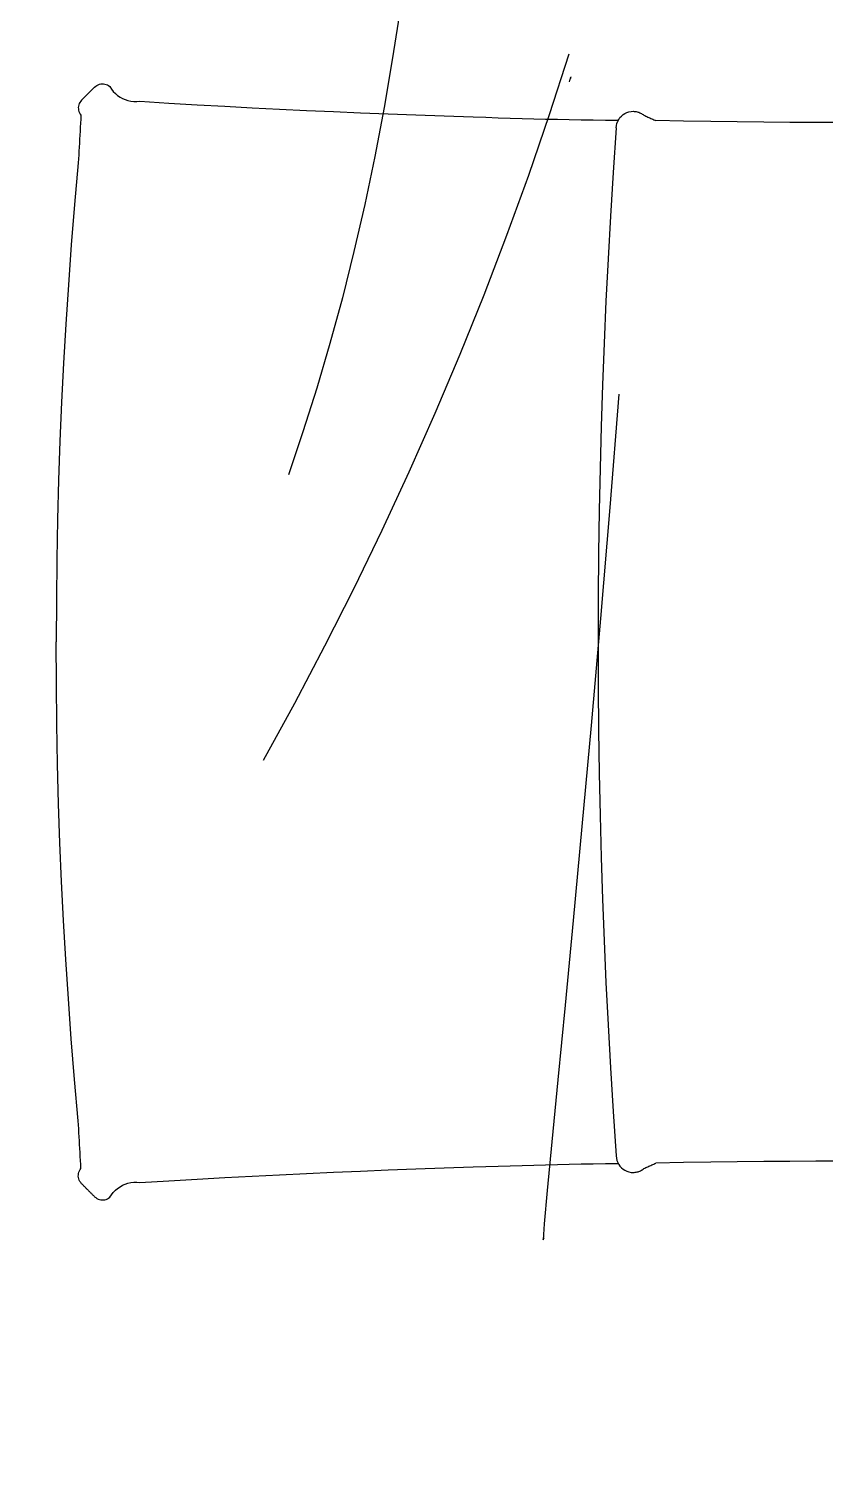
# Model space of a CAD drawing. Extents: x 11992 to 29481, y -6727 to 6811.
# Drawn here: x 24394.4 to 24578.6, y 2835.7 to 3167.7 of the extents above; entities that cross this region are included whole.
import ezdxf

# ---------------------------------------------------------------- set-up
doc = ezdxf.new("R2010")
doc.units = 0
doc.header["$MEASUREMENT"] = 0
doc.layers.get('0').update_dxf_attribs({"color": 8, "linetype": 'CONTINUOUS'})
doc.layers.add('zoylight 5回路', color=4, linetype='CONTINUOUS')

msp = doc.modelspace()

# ---------------------------------------------------------------- linework, layer by layer
for p, q in [((24480.31, 3172.63, -2436.43), (24478.52, 3160.96, -2436.43)), ((24478.52, 3160.96, -2436.43), (24476.55, 3149.48, -2436.43)), ((24519.26, 3161.83, -2436.43), (24514.7, 3147.79, -2436.43)), ((24409.11, 3153.72, -1636.43), (24409.24, 3153.85, -1636.43)), ((24409.24, 3153.85, -1636.43), (24409.36, 3153.97, -1636.43)), ((24409.36, 3153.97, -1636.43), (24409.49, 3154.1, -1636.43)), ((24409.49, 3154.1, -1636.43), (24409.61, 3154.22, -1636.43)), ((24409.61, 3154.22, -1636.43), (24409.87, 3154.45, -1636.43)), ((24409.87, 3154.45, -1636.43), (24410.14, 3154.63, -1636.43)), ((24410.14, 3154.63, -1636.43), (24410.42, 3154.78, -1636.43)), ((24410.42, 3154.78, -1636.43), (24410.72, 3154.88, -1636.43)), ((24410.72, 3154.88, -1636.43), (24411.03, 3154.96, -1636.43)), ((24411.03, 3154.96, -1636.43), (24411.34, 3154.99, -1636.43)), ((24411.34, 3154.99, -1636.43), (24411.66, 3154.98, -1636.43)), ((24411.66, 3154.98, -1636.43), (24411.97, 3154.94, -1636.43)), ((24411.97, 3154.94, -1636.43), (24412.28, 3154.86, -1636.43)), ((24412.28, 3154.86, -1636.43), (24412.57, 3154.74, -1636.43)), ((24412.57, 3154.74, -1636.43), (24412.86, 3154.58, -1636.43)), ((24412.86, 3154.58, -1636.43), (24413.13, 3154.38, -1636.43)), ((24413.13, 3154.38, -1636.43), (24413.52, 3153.78, -1636.43)), ((24519.4, 3155.41, -2433.93), (24519.51, 3155.78, -2433.97)), ((24519.51, 3155.78, -2433.97), (24519.6, 3156.09, -2434.1)), ((24519.67, 3156.32, -2434.3), (24519.6, 3156.09, -2434.1)), ((24519.67, 3156.32, -2434.3), (24519.72, 3156.49, -2434.6)), ((24519.75, 3156.59, -2434.97), (24519.72, 3156.49, -2434.6)), ((24519.76, 3156.63, -2435.43), (24519.75, 3156.59, -2434.97)), ((24519.76, 3156.63, -2436.43), (24519.76, 3156.63, -2435.43)), ((24406.21, 3150.7, -1636.43), (24406.07, 3150.42, -1636.43)), ((24406.4, 3150.98, -1636.43), (24406.21, 3150.7, -1636.43)), ((24406.62, 3151.23, -1636.43), (24406.4, 3150.98, -1636.43)), ((24406.74, 3151.35, -1636.43), (24406.62, 3151.23, -1636.43)), ((24406.87, 3151.48, -1636.43), (24406.74, 3151.35, -1636.43)), ((24406.99, 3151.6, -1636.43), (24406.87, 3151.48, -1636.43)), ((24407.12, 3151.73, -1636.43), (24406.99, 3151.6, -1636.43)), ((24407.24, 3151.85, -1636.43), (24407.12, 3151.73, -1636.43)), ((24407.37, 3151.98, -1636.43), (24407.24, 3151.85, -1636.43)), ((24407.49, 3152.1, -1636.43), (24407.37, 3151.98, -1636.43)), ((24407.62, 3152.23, -1636.43), (24407.49, 3152.1, -1636.43)), ((24407.74, 3152.35, -1636.43), (24407.62, 3152.23, -1636.43)), ((24407.86, 3152.48, -1636.43), (24407.74, 3152.35, -1636.43)), ((24407.99, 3152.6, -1636.43), (24407.86, 3152.48, -1636.43)), ((24408.11, 3152.73, -1636.43), (24407.99, 3152.6, -1636.43)), ((24408.11, 3152.73, -1636.43), (24408.24, 3152.85, -1636.43)), ((24408.24, 3152.85, -1636.43), (24408.36, 3152.98, -1636.43)), ((24408.36, 3152.98, -1636.43), (24408.49, 3153.1, -1636.43)), ((24408.49, 3153.1, -1636.43), (24408.61, 3153.23, -1636.43)), ((24408.61, 3153.23, -1636.43), (24408.74, 3153.35, -1636.43)), ((24408.74, 3153.35, -1636.43), (24408.86, 3153.48, -1636.43)), ((24408.86, 3153.48, -1636.43), (24408.99, 3153.6, -1636.43)), ((24408.99, 3153.6, -1636.43), (24409.11, 3153.72, -1636.43)), ((24413.52, 3153.78, -1636.43), (24413.95, 3153.24, -1636.43)), ((24413.95, 3153.24, -1636.43), (24414.43, 3152.74, -1636.43)), ((24414.43, 3152.74, -1636.43), (24414.95, 3152.31, -1636.43)), ((24414.95, 3152.31, -1636.43), (24415.5, 3151.92, -1636.43)), ((24415.5, 3151.92, -1636.43), (24416.08, 3151.6, -1636.43)), ((24416.08, 3151.6, -1636.43), (24416.69, 3151.33, -1636.43)), ((24416.69, 3151.33, -1636.43), (24417.33, 3151.13, -1636.43)), ((24417.33, 3151.13, -1636.43), (24417.99, 3150.98, -1636.43)), ((24417.99, 3150.98, -1636.43), (24418.68, 3150.9, -1636.43)), ((24418.68, 3150.9, -1636.43), (24419.37, 3150.89, -1636.43)), ((24419.37, 3150.89, -1636.43), (24420.08, 3150.94, -1636.43)), ((24420.08, 3150.94, -1636.43), (24426.77, 3150.53, -1636.43)), ((24426.77, 3150.53, -1636.43), (24433.31, 3150.16, -1636.43)), ((24405.89, 3149.81, -1636.43), (24405.85, 3149.5, -1636.43)), ((24405.85, 3149.5, -1636.43), (24405.86, 3149.19, -1636.43)), ((24405.86, 3149.19, -1636.43), (24405.9, 3148.87, -1636.43)), ((24405.96, 3150.12, -1636.43), (24405.89, 3149.81, -1636.43)), ((24405.9, 3148.87, -1636.43), (24405.98, 3148.57, -1636.43)), ((24406.07, 3150.42, -1636.43), (24405.96, 3150.12, -1636.43)), ((24405.98, 3148.57, -1636.43), (24406.1, 3148.27, -1636.43)), ((24406.1, 3148.27, -1636.43), (24406.26, 3147.98, -1636.43)), ((24406.26, 3147.98, -1636.43), (24406.46, 3147.71, -1636.43)), ((24406.46, 3147.71, -1636.43), (24406.41, 3146.8, -1636.43)), ((24433.31, 3150.16, -1636.43), (24439.73, 3149.8, -1636.43)), ((24439.73, 3149.8, -1636.43), (24446.06, 3149.46, -1636.43)), ((24446.06, 3149.46, -1636.43), (24452.34, 3149.14, -1636.43)), ((24452.34, 3149.14, -1636.43), (24458.59, 3148.85, -1636.43)), ((24458.59, 3148.85, -1636.43), (24464.84, 3148.56, -1636.43)), ((24464.84, 3148.56, -1636.43), (24471.12, 3148.3, -1636.43)), ((24471.12, 3148.3, -1636.43), (24477.46, 3148.04, -1636.43)), ((24476.55, 3149.48, -2436.43), (24474.4, 3138.2, -2436.43)), ((24477.46, 3148.04, -1636.43), (24483.89, 3147.8, -1636.43)), ((24483.89, 3147.8, -1636.43), (24490.43, 3147.57, -1636.43)), ((24490.43, 3147.57, -1636.43), (24497.13, 3147.35, -1636.43)), ((24497.13, 3147.35, -1636.43), (24500.04, 3147.25, -1636.43)), ((24500.04, 3147.25, -1636.43), (24502.89, 3147.16, -1636.43)), ((24514.7, 3147.79, -2436.43), (24509.9, 3133.83, -2436.43)), ((24531.08, 3147.17, -1636.43), (24531.41, 3147.54, -1636.43)), ((24531.41, 3147.54, -1636.43), (24531.79, 3147.86, -1636.43)), ((24531.79, 3147.86, -1636.43), (24532.21, 3148.13, -1636.43)), ((24532.21, 3148.13, -1636.43), (24532.66, 3148.35, -1636.43)), ((24532.66, 3148.35, -1636.43), (24533.14, 3148.51, -1636.43)), ((24533.14, 3148.51, -1636.43), (24533.65, 3148.6, -1636.43)), ((24533.65, 3148.6, -1636.43), (24534.17, 3148.63, -1636.43)), ((24534.17, 3148.63, -1636.43), (24534.4, 3148.62, -1636.43)), ((24534.4, 3148.62, -1636.43), (24534.63, 3148.6, -1636.43)), ((24534.63, 3148.6, -1636.43), (24534.84, 3148.57, -1636.43)), ((24534.84, 3148.57, -1636.43), (24535.06, 3148.52, -1636.43)), ((24535.06, 3148.52, -1636.43), (24535.26, 3148.47, -1636.43)), ((24535.26, 3148.47, -1636.43), (24535.47, 3148.4, -1636.43)), ((24535.47, 3148.4, -1636.43), (24535.66, 3148.32, -1636.43)), ((24535.66, 3148.32, -1636.43), (24535.86, 3148.22, -1636.43)), ((24535.86, 3148.22, -1636.43), (24536.05, 3148.12, -1636.43)), ((24536.05, 3148.12, -1636.43), (24536.24, 3148, -1636.43)), ((24536.24, 3148, -1636.43), (24536.42, 3147.87, -1636.43)), ((24536.42, 3147.87, -1636.43), (24536.6, 3147.73, -1636.43)), ((24536.6, 3147.73, -1636.43), (24536.83, 3147.63, -1636.43)), ((24536.83, 3147.63, -1636.43), (24537.06, 3147.52, -1636.43)), ((24537.06, 3147.52, -1636.43), (24537.29, 3147.42, -1636.43)), ((24537.29, 3147.42, -1636.43), (24537.52, 3147.31, -1636.43)), ((24537.52, 3147.31, -1636.43), (24537.75, 3147.21, -1636.43)), ((24537.75, 3147.21, -1636.43), (24537.98, 3147.1, -1636.43)), ((24406.26, 3144.04, -1636.43), (24406.21, 3143.13, -1636.43)), ((24406.31, 3144.96, -1636.43), (24406.26, 3144.04, -1636.43)), ((24406.36, 3145.88, -1636.43), (24406.31, 3144.96, -1636.43)), ((24406.41, 3146.8, -1636.43), (24406.36, 3145.88, -1636.43)), ((24502.89, 3147.16, -1636.43), (24505.68, 3147.07, -1636.43)), ((24505.68, 3147.07, -1636.43), (24508.44, 3146.99, -1636.43)), ((24508.44, 3146.99, -1636.43), (24511.18, 3146.92, -1636.43)), ((24511.18, 3146.92, -1636.43), (24513.9, 3146.85, -1636.43)), ((24513.9, 3146.85, -1636.43), (24516.62, 3146.79, -1636.43)), ((24516.62, 3146.79, -1636.43), (24519.35, 3146.73, -1636.43)), ((24519.35, 3146.73, -1636.43), (24522.11, 3146.68, -1636.43)), ((24522.11, 3146.68, -1636.43), (24524.91, 3146.64, -1636.43)), ((24524.91, 3146.64, -1636.43), (24527.76, 3146.59, -1636.43)), ((24527.76, 3146.59, -1636.43), (24530.67, 3146.56, -1636.43)), ((24530.23, 3144.82, -1636.43), (24529.53, 3134.52, -1636.43)), ((24530.23, 3144.82, -1636.43), (24530.27, 3145.34, -1636.43)), ((24530.27, 3145.34, -1636.43), (24530.38, 3145.85, -1636.43)), ((24530.38, 3145.85, -1636.43), (24530.56, 3146.32, -1636.43)), ((24530.56, 3146.32, -1636.43), (24530.79, 3146.77, -1636.43)), ((24530.79, 3146.77, -1636.43), (24531.08, 3147.17, -1636.43)), ((24537.98, 3147.1, -1636.43), (24538.21, 3147, -1636.43)), ((24538.21, 3147, -1636.43), (24538.43, 3146.9, -1636.43)), ((24538.43, 3146.9, -1636.43), (24538.66, 3146.79, -1636.43)), ((24538.66, 3146.79, -1636.43), (24538.89, 3146.69, -1636.43)), ((24538.89, 3146.69, -1636.43), (24539.12, 3146.58, -1636.43)), ((24539.12, 3146.58, -1636.43), (24539.35, 3146.48, -1636.43)), ((24545.77, 3146.37, -1636.43), (24539.35, 3146.48, -1636.43)), ((24552.06, 3146.27, -1636.43), (24545.77, 3146.37, -1636.43)), ((24558.22, 3146.19, -1636.43), (24552.06, 3146.27, -1636.43)), ((24564.31, 3146.12, -1636.43), (24558.22, 3146.19, -1636.43)), ((24570.34, 3146.07, -1636.43), (24564.31, 3146.12, -1636.43)), ((24576.34, 3146.03, -1636.43), (24570.34, 3146.07, -1636.43)), ((24582.34, 3146.01, -1636.43), (24576.34, 3146.03, -1636.43)), ((24406.11, 3141.29, -1636.43), (24406.06, 3140.38, -1636.43)), ((24406.16, 3142.21, -1636.43), (24406.11, 3141.29, -1636.43)), ((24406.21, 3143.13, -1636.43), (24406.16, 3142.21, -1636.43)), ((24405.9, 3137.62, -1636.43), (24405.85, 3136.71, -1636.43)), ((24405.95, 3138.54, -1636.43), (24405.9, 3137.62, -1636.43)), ((24406.01, 3139.46, -1636.43), (24405.95, 3138.54, -1636.43)), ((24406.06, 3140.38, -1636.43), (24406.01, 3139.46, -1636.43)), ((24474.4, 3138.2, -2436.43), (24472.08, 3127.11, -2436.43)), ((24405.85, 3136.71, -1636.43), (24405, 3127.12, -1636.43)), ((24529.53, 3134.52, -1636.43), (24528.91, 3124.44, -1636.43)), ((24509.9, 3133.83, -2436.43), (24504.86, 3119.95, -2436.43)), ((24405, 3127.12, -1636.43), (24404.24, 3117.74, -1636.43)), ((24472.08, 3127.11, -2436.43), (24469.58, 3116.21, -2436.43)), ((24528.91, 3124.44, -1636.43), (24528.35, 3114.54, -1636.43)), ((24404.24, 3117.74, -1636.43), (24403.55, 3108.52, -1636.43)), ((24504.86, 3119.95, -2436.43), (24499.58, 3106.14, -2436.43)), ((24469.58, 3116.21, -2436.43), (24466.9, 3105.5, -2436.43)), ((24528.35, 3114.54, -1636.43), (24527.85, 3104.77, -1636.43)), ((24403.55, 3108.52, -1636.43), (24402.95, 3099.42, -1636.43)), ((24466.9, 3105.5, -2436.43), (24464.04, 3094.99, -2436.43)), ((24499.58, 3106.14, -2436.43), (24494.05, 3092.42, -2436.43)), ((24527.85, 3104.77, -1636.43), (24527.42, 3095.09, -1636.43)), ((24402.95, 3099.42, -1636.43), (24402.42, 3090.4, -1636.43)), ((24464.04, 3094.99, -2436.43), (24461.01, 3084.67, -2436.43)), ((24527.42, 3095.09, -1636.43), (24527.05, 3085.46, -1636.43)), ((24494.05, 3092.42, -2436.43), (24488.29, 3078.78, -2436.43)), ((24402.42, 3090.4, -1636.43), (24401.97, 3081.42, -1636.43)), ((24461.01, 3084.67, -2436.43), (24457.8, 3074.54, -2436.43)), ((24527.05, 3085.46, -1636.43), (24526.74, 3075.82, -1636.43)), ((24401.97, 3081.42, -1636.43), (24401.6, 3072.44, -1636.43)), ((24530.82, 3083.3, -2436.43), (24528.74, 3057.07, -2436.43)), ((24488.29, 3078.78, -2436.43), (24482.28, 3065.22, -2436.43)), ((24457.8, 3074.54, -2436.43), (24454.42, 3064.61, -2436.43)), ((24526.74, 3075.82, -1636.43), (24526.49, 3066.13, -1636.43)), ((24401.6, 3072.44, -1636.43), (24401.3, 3063.41, -1636.43)), ((24482.28, 3065.22, -2436.43), (24476.03, 3051.75, -2436.43)), ((24526.49, 3066.13, -1636.43), (24526.3, 3056.35, -1636.43)), ((24401.3, 3063.41, -1636.43), (24401.06, 3054.3, -1636.43)), ((24401.06, 3054.3, -1636.43), (24400.9, 3045.06, -1636.43)), ((24526.3, 3056.35, -1636.43), (24526.16, 3046.44, -1636.43)), ((24528.74, 3057.07, -2436.43), (24526.58, 3031.41, -2436.43)), ((24476.03, 3051.75, -2436.43), (24469.54, 3038.35, -2436.43)), ((24400.9, 3045.06, -1636.43), (24400.8, 3035.64, -1636.43)), ((24526.16, 3046.44, -1636.43), (24526.08, 3036.34, -1636.43)), ((24469.54, 3038.35, -2436.43), (24462.81, 3025.03, -2436.43)), ((24400.8, 3035.64, -1636.43), (24400.77, 3026.02, -1636.43)), ((24526.08, 3036.34, -1636.43), (24526.05, 3026.02, -1636.43)), ((24526.58, 3031.41, -2436.43), (24524.41, 3006.71, -2436.43)), ((24400.8, 3016.4, -1636.43), (24400.77, 3026.02, -1636.43)), ((24462.81, 3025.03, -2436.43), (24455.84, 3011.79, -2436.43)), ((24526.05, 3026.02, -1636.43), (24526.08, 3015.7, -1636.43)), ((24400.9, 3006.98, -1636.43), (24400.8, 3016.4, -1636.43)), ((24526.08, 3015.7, -1636.43), (24526.16, 3005.6, -1636.43)), ((24455.84, 3011.79, -2436.43), (24448.63, 2998.63, -2436.43)), ((24401.06, 2997.74, -1636.43), (24400.9, 3006.98, -1636.43)), ((24524.41, 3006.71, -2436.43), (24522.28, 2983.34, -2436.43)), ((24526.16, 3005.6, -1636.43), (24526.3, 2995.69, -1636.43)), ((24401.3, 2988.63, -1636.43), (24401.06, 2997.74, -1636.43)), ((24526.3, 2995.69, -1636.43), (24526.49, 2985.91, -1636.43)), ((24401.6, 2979.6, -1636.43), (24401.3, 2988.63, -1636.43)), ((24526.49, 2985.91, -1636.43), (24526.74, 2976.22, -1636.43)), ((24522.28, 2983.34, -2436.43), (24520.25, 2961.65, -2436.43)), ((24401.97, 2970.61, -1636.43), (24401.6, 2979.6, -1636.43)), ((24526.74, 2976.22, -1636.43), (24527.05, 2966.58, -1636.43)), ((24402.42, 2961.63, -1636.43), (24401.97, 2970.61, -1636.43)), ((24527.05, 2966.58, -1636.43), (24527.42, 2956.95, -1636.43)), ((24402.95, 2952.62, -1636.43), (24402.42, 2961.63, -1636.43)), ((24520.25, 2961.65, -2436.43), (24518.38, 2942.03, -2436.43)), ((24527.42, 2956.95, -1636.43), (24527.85, 2947.27, -1636.43)), ((24403.55, 2943.52, -1636.43), (24402.95, 2952.62, -1636.43)), ((24527.85, 2947.27, -1636.43), (24528.35, 2937.5, -1636.43)), ((24404.24, 2934.3, -1636.43), (24403.55, 2943.52, -1636.43)), ((24518.38, 2942.03, -2436.43), (24516.71, 2924.84, -2436.43)), ((24528.35, 2937.5, -1636.43), (24528.91, 2927.6, -1636.43)), ((24405, 2924.92, -1636.43), (24404.24, 2934.3, -1636.43)), ((24405.85, 2915.33, -1636.43), (24405, 2924.92, -1636.43)), ((24516.71, 2924.84, -2436.43), (24515.32, 2910.45, -2436.43)), ((24528.91, 2927.6, -1636.43), (24529.53, 2917.52, -1636.43)), ((24405.9, 2914.41, -1636.43), (24405.85, 2915.33, -1636.43)), ((24529.53, 2917.52, -1636.43), (24530.23, 2907.22, -1636.43)), ((24405.95, 2913.5, -1636.43), (24405.9, 2914.41, -1636.43)), ((24406.01, 2912.58, -1636.43), (24405.95, 2913.5, -1636.43)), ((24406.06, 2911.66, -1636.43), (24406.01, 2912.58, -1636.43)), ((24406.11, 2910.75, -1636.43), (24406.06, 2911.66, -1636.43)), ((24406.16, 2909.83, -1636.43), (24406.11, 2910.75, -1636.43)), ((24406.21, 2908.91, -1636.43), (24406.16, 2909.83, -1636.43)), ((24406.26, 2907.99, -1636.43), (24406.21, 2908.91, -1636.43)), ((24515.32, 2910.45, -2436.43), (24514.25, 2899.24, -2436.43)), ((24406.31, 2907.08, -1636.43), (24406.26, 2907.99, -1636.43)), ((24406.36, 2906.16, -1636.43), (24406.31, 2907.08, -1636.43)), ((24406.41, 2905.24, -1636.43), (24406.36, 2906.16, -1636.43)), ((24406.46, 2904.32, -1636.43), (24406.41, 2905.24, -1636.43)), ((24500.04, 2904.79, -1636.43), (24502.89, 2904.88, -1636.43)), ((24502.89, 2904.88, -1636.43), (24505.68, 2904.97, -1636.43)), ((24505.68, 2904.97, -1636.43), (24508.44, 2905.05, -1636.43)), ((24508.44, 2905.05, -1636.43), (24511.18, 2905.12, -1636.43)), ((24511.18, 2905.12, -1636.43), (24513.9, 2905.19, -1636.43)), ((24513.9, 2905.19, -1636.43), (24516.62, 2905.25, -1636.43)), ((24516.62, 2905.25, -1636.43), (24519.35, 2905.31, -1636.43)), ((24519.35, 2905.31, -1636.43), (24522.11, 2905.36, -1636.43)), ((24522.11, 2905.36, -1636.43), (24524.91, 2905.4, -1636.43)), ((24524.91, 2905.4, -1636.43), (24527.76, 2905.44, -1636.43)), ((24527.76, 2905.44, -1636.43), (24530.67, 2905.48, -1636.43)), ((24530.23, 2907.22, -1636.43), (24530.27, 2906.7, -1636.43)), ((24530.27, 2906.7, -1636.43), (24530.38, 2906.19, -1636.43)), ((24530.38, 2906.19, -1636.43), (24530.56, 2905.72, -1636.43)), ((24530.56, 2905.72, -1636.43), (24530.79, 2905.27, -1636.43)), ((24530.79, 2905.27, -1636.43), (24531.08, 2904.86, -1636.43)), ((24531.08, 2904.86, -1636.43), (24531.41, 2904.5, -1636.43)), ((24537.75, 2904.83, -1636.43), (24537.98, 2904.93, -1636.43)), ((24537.98, 2904.93, -1636.43), (24538.21, 2905.04, -1636.43)), ((24538.21, 2905.04, -1636.43), (24538.43, 2905.14, -1636.43)), ((24538.43, 2905.14, -1636.43), (24538.66, 2905.25, -1636.43)), ((24538.66, 2905.25, -1636.43), (24538.89, 2905.35, -1636.43)), ((24538.89, 2905.35, -1636.43), (24539.12, 2905.45, -1636.43)), ((24539.12, 2905.45, -1636.43), (24539.35, 2905.56, -1636.43)), ((24545.77, 2905.67, -1636.43), (24539.35, 2905.56, -1636.43)), ((24552.06, 2905.77, -1636.43), (24545.77, 2905.67, -1636.43)), ((24558.22, 2905.85, -1636.43), (24552.06, 2905.77, -1636.43)), ((24564.31, 2905.92, -1636.43), (24558.22, 2905.85, -1636.43)), ((24570.34, 2905.97, -1636.43), (24564.31, 2905.92, -1636.43)), ((24576.34, 2906.01, -1636.43), (24570.34, 2905.97, -1636.43)), ((24582.34, 2906.03, -1636.43), (24576.34, 2906.01, -1636.43)), ((24405.85, 2902.54, -1636.43), (24405.86, 2902.85, -1636.43)), ((24405.89, 2902.23, -1636.43), (24405.85, 2902.54, -1636.43)), ((24405.86, 2902.85, -1636.43), (24405.9, 2903.17, -1636.43)), ((24405.96, 2901.92, -1636.43), (24405.89, 2902.23, -1636.43)), ((24405.9, 2903.17, -1636.43), (24405.98, 2903.47, -1636.43)), ((24406.07, 2901.62, -1636.43), (24405.96, 2901.92, -1636.43)), ((24405.98, 2903.47, -1636.43), (24406.1, 2903.77, -1636.43)), ((24406.21, 2901.33, -1636.43), (24406.07, 2901.62, -1636.43)), ((24406.1, 2903.77, -1636.43), (24406.26, 2904.06, -1636.43)), ((24406.26, 2904.06, -1636.43), (24406.46, 2904.32, -1636.43)), ((24426.77, 2901.5, -1636.43), (24433.31, 2901.88, -1636.43)), ((24433.31, 2901.88, -1636.43), (24439.73, 2902.24, -1636.43)), ((24439.73, 2902.24, -1636.43), (24446.06, 2902.58, -1636.43)), ((24446.06, 2902.58, -1636.43), (24452.34, 2902.89, -1636.43)), ((24452.34, 2902.89, -1636.43), (24458.59, 2903.19, -1636.43)), ((24458.59, 2903.19, -1636.43), (24464.84, 2903.48, -1636.43)), ((24464.84, 2903.48, -1636.43), (24471.12, 2903.74, -1636.43)), ((24471.12, 2903.74, -1636.43), (24477.46, 2904, -1636.43)), ((24477.46, 2904, -1636.43), (24483.89, 2904.24, -1636.43)), ((24483.89, 2904.24, -1636.43), (24490.43, 2904.47, -1636.43)), ((24490.43, 2904.47, -1636.43), (24497.13, 2904.69, -1636.43)), ((24497.13, 2904.69, -1636.43), (24500.04, 2904.79, -1636.43)), ((24531.41, 2904.5, -1636.43), (24531.79, 2904.18, -1636.43)), ((24531.79, 2904.18, -1636.43), (24532.21, 2903.9, -1636.43)), ((24532.21, 2903.9, -1636.43), (24532.66, 2903.69, -1636.43)), ((24532.66, 2903.69, -1636.43), (24533.14, 2903.53, -1636.43)), ((24533.14, 2903.53, -1636.43), (24533.65, 2903.43, -1636.43)), ((24533.65, 2903.43, -1636.43), (24534.17, 2903.41, -1636.43)), ((24534.17, 2903.41, -1636.43), (24534.4, 2903.42, -1636.43)), ((24534.4, 2903.42, -1636.43), (24534.63, 2903.44, -1636.43)), ((24534.63, 2903.44, -1636.43), (24534.84, 2903.47, -1636.43)), ((24534.84, 2903.47, -1636.43), (24535.06, 2903.52, -1636.43)), ((24535.06, 2903.52, -1636.43), (24535.26, 2903.57, -1636.43)), ((24535.26, 2903.57, -1636.43), (24535.47, 2903.64, -1636.43)), ((24535.47, 2903.64, -1636.43), (24535.66, 2903.72, -1636.43)), ((24535.66, 2903.72, -1636.43), (24535.86, 2903.81, -1636.43)), ((24535.86, 2903.81, -1636.43), (24536.05, 2903.92, -1636.43)), ((24536.05, 2903.92, -1636.43), (24536.24, 2904.04, -1636.43)), ((24536.24, 2904.04, -1636.43), (24536.42, 2904.17, -1636.43)), ((24536.42, 2904.17, -1636.43), (24536.6, 2904.31, -1636.43)), ((24536.6, 2904.31, -1636.43), (24536.83, 2904.41, -1636.43)), ((24536.83, 2904.41, -1636.43), (24537.06, 2904.52, -1636.43)), ((24537.06, 2904.52, -1636.43), (24537.29, 2904.62, -1636.43)), ((24537.29, 2904.62, -1636.43), (24537.52, 2904.73, -1636.43)), ((24537.52, 2904.73, -1636.43), (24537.75, 2904.83, -1636.43)), ((24406.4, 2901.06, -1636.43), (24406.21, 2901.33, -1636.43)), ((24406.62, 2900.81, -1636.43), (24406.4, 2901.06, -1636.43)), ((24406.74, 2900.69, -1636.43), (24406.62, 2900.81, -1636.43)), ((24406.87, 2900.56, -1636.43), (24406.74, 2900.69, -1636.43)), ((24406.99, 2900.44, -1636.43), (24406.87, 2900.56, -1636.43)), ((24407.12, 2900.31, -1636.43), (24406.99, 2900.44, -1636.43)), ((24407.24, 2900.19, -1636.43), (24407.12, 2900.31, -1636.43)), ((24407.37, 2900.06, -1636.43), (24407.24, 2900.19, -1636.43)), ((24407.49, 2899.94, -1636.43), (24407.37, 2900.06, -1636.43)), ((24407.62, 2899.81, -1636.43), (24407.49, 2899.94, -1636.43)), ((24407.74, 2899.69, -1636.43), (24407.62, 2899.81, -1636.43)), ((24407.86, 2899.56, -1636.43), (24407.74, 2899.69, -1636.43)), ((24407.99, 2899.44, -1636.43), (24407.86, 2899.56, -1636.43)), ((24408.11, 2899.31, -1636.43), (24407.99, 2899.44, -1636.43)), ((24408.11, 2899.31, -1636.43), (24408.24, 2899.19, -1636.43)), ((24408.24, 2899.19, -1636.43), (24408.36, 2899.06, -1636.43)), ((24408.36, 2899.06, -1636.43), (24408.49, 2898.94, -1636.43)), ((24408.49, 2898.94, -1636.43), (24408.61, 2898.81, -1636.43)), ((24408.61, 2898.81, -1636.43), (24408.74, 2898.69, -1636.43)), ((24408.74, 2898.69, -1636.43), (24408.86, 2898.56, -1636.43)), ((24408.86, 2898.56, -1636.43), (24408.99, 2898.44, -1636.43)), ((24408.99, 2898.44, -1636.43), (24409.11, 2898.31, -1636.43)), ((24409.11, 2898.31, -1636.43), (24409.24, 2898.19, -1636.43)), ((24413.13, 2897.66, -1636.43), (24413.52, 2898.26, -1636.43)), ((24413.52, 2898.26, -1636.43), (24413.95, 2898.8, -1636.43)), ((24413.95, 2898.8, -1636.43), (24414.43, 2899.29, -1636.43)), ((24414.43, 2899.29, -1636.43), (24414.95, 2899.73, -1636.43)), ((24414.95, 2899.73, -1636.43), (24415.5, 2900.11, -1636.43)), ((24415.5, 2900.11, -1636.43), (24416.08, 2900.44, -1636.43)), ((24416.08, 2900.44, -1636.43), (24416.69, 2900.71, -1636.43)), ((24416.69, 2900.71, -1636.43), (24417.33, 2900.91, -1636.43)), ((24417.33, 2900.91, -1636.43), (24417.99, 2901.06, -1636.43)), ((24417.99, 2901.06, -1636.43), (24418.68, 2901.14, -1636.43)), ((24418.68, 2901.14, -1636.43), (24419.37, 2901.15, -1636.43)), ((24419.37, 2901.15, -1636.43), (24420.08, 2901.1, -1636.43)), ((24420.08, 2901.1, -1636.43), (24426.77, 2901.5, -1636.43)), ((24514.25, 2899.24, -2436.43), (24513.56, 2891.57, -2436.43)), ((24409.24, 2898.19, -1636.43), (24409.36, 2898.06, -1636.43)), ((24409.36, 2898.06, -1636.43), (24409.49, 2897.94, -1636.43)), ((24409.49, 2897.94, -1636.43), (24409.61, 2897.81, -1636.43)), ((24409.61, 2897.81, -1636.43), (24409.87, 2897.59, -1636.43)), ((24409.87, 2897.59, -1636.43), (24410.14, 2897.41, -1636.43)), ((24410.14, 2897.41, -1636.43), (24410.42, 2897.26, -1636.43)), ((24410.42, 2897.26, -1636.43), (24410.72, 2897.15, -1636.43)), ((24410.72, 2897.15, -1636.43), (24411.03, 2897.08, -1636.43)), ((24411.03, 2897.08, -1636.43), (24411.34, 2897.05, -1636.43)), ((24411.34, 2897.05, -1636.43), (24411.66, 2897.06, -1636.43)), ((24411.66, 2897.06, -1636.43), (24411.97, 2897.1, -1636.43)), ((24411.97, 2897.1, -1636.43), (24412.28, 2897.18, -1636.43)), ((24412.28, 2897.18, -1636.43), (24412.57, 2897.3, -1636.43)), ((24412.57, 2897.3, -1636.43), (24412.86, 2897.46, -1636.43)), ((24412.86, 2897.46, -1636.43), (24413.13, 2897.66, -1636.43)), ((24513.56, 2891.57, -2436.43), (24513.31, 2887.81, -2436.43)), ((24513.31, 2887.81, -2436.43), (24513.55, 2888.34, -2436.43))]:
    msp.add_line(p, q)
at = {"layer": 'zoylight 5回路', "linetype": 'Continuous'}
msp.add_arc((14919.86, 2083.78), 9732.76, 346.706905, 20.210333, dxfattribs=at)

doc.saveas('drawing.dxf')
